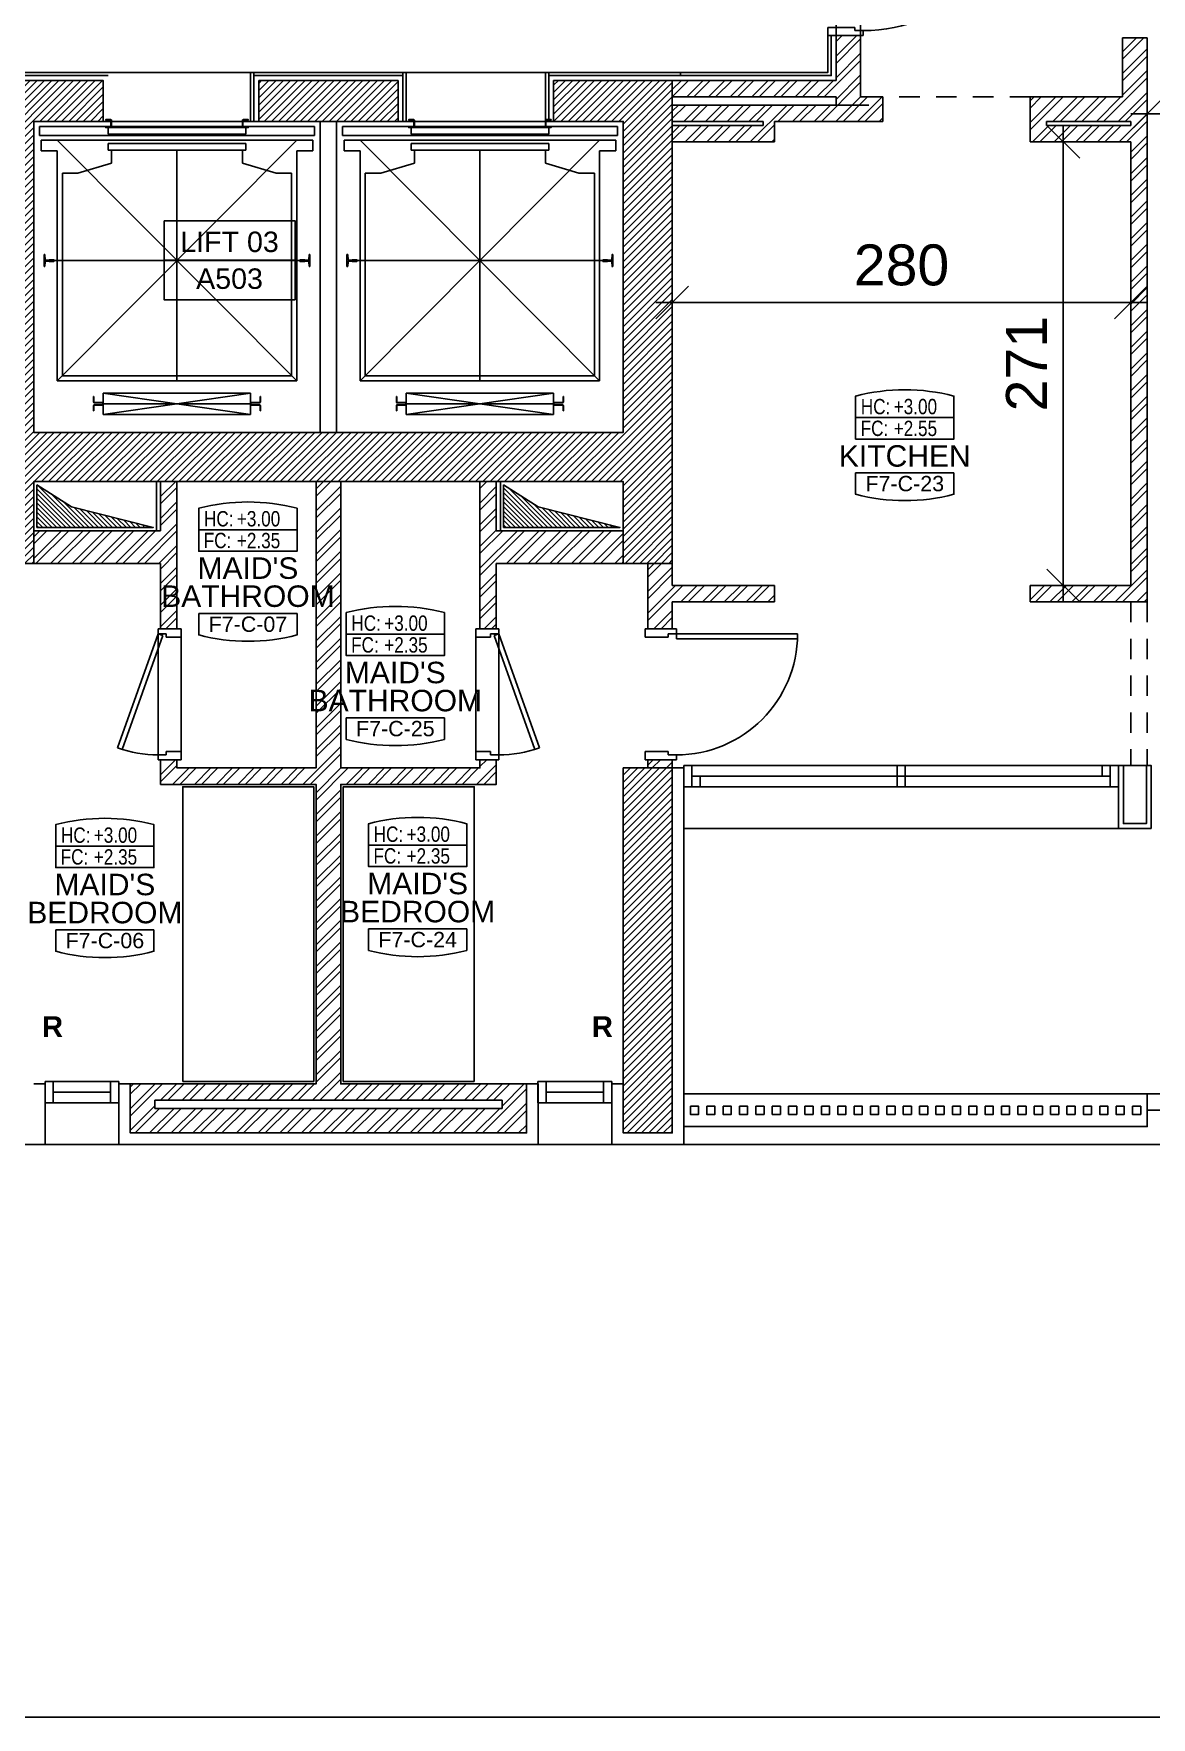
# Model space of a CAD drawing. Header units: metres. Extents: x 0 to 44.4, y -5.9 to 58.5.
# Drawn here: x 11.88 to 18.7, y 0 to 10.29 of the extents above; entities that cross this region are included whole.
import ezdxf
from ezdxf.enums import TextEntityAlignment as Align

# ---------------------------------------------------------------- set-up
doc = ezdxf.new("R2010")
doc.units = ezdxf.units.M
doc.header["$MEASUREMENT"] = 0
doc.header["$PDMODE"] = 3
doc.header["$PDSIZE"] = 0.3
doc.linetypes.add('HIDDEN2', pattern=[0.1875, 0.125, -0.0625])
doc.layers.get('0').update_dxf_attribs({"linetype": 'CONTINUOUS'})
doc.layers.get('DEFPOINTS').update_dxf_attribs({"linetype": 'CONTINUOUS'})
for name, color, linetype in [('04', 4, 'CONTINUOUS'), ('A-ALU', 9, 'CONTINUOUS'), ('A-ANNO-EVTRTAG', 7, 'CONTINUOUS'), ('A-ANNO-IDTAG', 7, 'CONTINUOUS'), ('A-asc', 15, 'CONTINUOUS'), ('A-BALUST', 1, 'CONTINUOUS'), ('A-claustra', 9, 'CONTINUOUS'), ('a-dim', 3, 'CONTINUOUS'), ('A-DOORS', 1, 'CONTINUOUS'), ('A-HATCH-CONC', 8, 'CONTINUOUS'), ('A-HATCH-WALL', 8, 'CONTINUOUS'), ('a-kitchen-50', 61, 'CONTINUOUS'), ('A-PORTE', 1, 'CONTINUOUS'), ('A-proj-wood', 5, 'CONTINUOUS'), ('A-PROJ1H', 8, 'HIDDEN2'), ('A-PROJECTION', 8, 'CONTINUOUS'), ('A-RADIATEUR HIDDEN', 4, 'HIDDEN2'), ('A-REVETEMENT', 1, 'CONTINUOUS'), ('A-sect-marble', 1, 'CONTINUOUS'), ('a-shaft', 251, 'CONTINUOUS'), ('a-stru-fac', 200, 'CONTINUOUS'), ('A-WALL', 4, 'CONTINUOUS'), ('Parcelle$0$N-PLOT', 5, 'CONTINUOUS'), ('S-2ND-3RD-4-5-6TH$0$N-PLOT', 5, 'CONTINUOUS'), ('S-7TH$0$A-SHAFT 7-8', 8, 'CONTINUOUS'), ('S-7TH$0$A-STR 7-8TH', 2, 'CONTINUOUS'), ('S-7TH$0$N-PLOT', 5, 'CONTINUOUS')]:
    doc.layers.add(name, color=color, linetype=linetype)
doc.styles.add('A100-STEXT', font='ARIAL.TTF', dxfattribs={"height": 0.25})
doc.styles.add('BLOCK', font='ARIAL.TTF', dxfattribs={"width": 0.8, "height": 0.25})
doc.styles.get("Standard").update_dxf_attribs({"font": 'ARIALBD.TTF'})
doc.dimstyles.new('A100-DIM', dxfattribs={"dimtxt": 0.25, "dimasz": 0.2, "dimexe": 0.1, "dimexo": 0.3, "dimgap": 0.1, "dimtad": 1, "dimlfac": 100, "dimrnd": 0.5, "dimdsep": 46, "dimtxsty": 'A100-STEXT', "dimblk1": 'OBLIQUE', "dimblk2": 'OBLIQUE', "dimsah": 1, "dimcen": -0.05, "dimdle": 0.1, "dimclrd": 15, "dimclre": 15, "dimclrt": 256, "dimadec": 0, "dimazin": 0, "dimtfac": 0.28, "dimtix": 1, "dimtmove": 2, "dimatfit": 3, "dimldrblk": 'OBLIQUE', "dimfxl": 0, "dimtolj": 1, "dimarcsym": 0})
pattern_1 = [(315, (0, 0), (0.014142136, 0.014142136), [])]

# ---------------------------------------------------------------- blocks, each defined once
blk = doc.blocks.new('IDTAG_2')
at = {"color": 7}
blk.add_line((-0.4, -0.141), (0.4, -0.141), dxfattribs=at)
for points in [[(-0.4, 0.366), (-0.4, 0.716, -0.128676), (0.4, 0.716), (0.4, 0.366)], [(0.4, -0.141), (0.4, -0.316, -0.128676), (-0.4, -0.316), (-0.4, -0.141)]]:
    blk.add_lwpolyline(points, format="xyb", dxfattribs=at)
blk.add_lwpolyline([(-0.4, 0.541), (0.4, 0.541), (0.4, 0.366), (-0.4, 0.366)], close=True, dxfattribs=at)
at = {"color": 7, "style": 'BLOCK', "width": 0.8}
for s, p in [('HC:', (-0.358, 0.568)), ('FC:', (-0.36, 0.391))]:
    blk.add_text(s, height=0.125, dxfattribs=at).set_placement(p)
for p in [(-0.09, 0.568), (-0.09, 0.39)]:
    blk.add_attdef('+0.000', p, '', height=0.125, dxfattribs=at)
at = {"color": 7, "style": 'BLOCK'}
for tag, height, p in [('NAME', 0.175, (0, 0.228)), ('NAME', 0.175, (0, 0)), ('ROOM', 0.125, (0, -0.228))]:
    blk.add_attdef(tag, text='', height=height, dxfattribs=at).set_placement(p, align=Align.MIDDLE)
blk = doc.blocks.new('IDTAG')
at = {"color": 7}
blk.add_line((-0.008, -0.0055), (0.008, -0.0055), dxfattribs=at)
for points in [[(-0.008, 0), (-0.008, 0.007, -0.128676), (0.008, 0.007), (0.008, 0)], [(0.008, -0.0055), (0.008, -0.009, -0.128676), (-0.008, -0.009), (-0.008, -0.0055)]]:
    blk.add_lwpolyline(points, format="xyb", dxfattribs=at)
blk.add_lwpolyline([(-0.008, 0.0035), (0.008, 0.0035), (0.008, 0), (-0.008, 0)], close=True, dxfattribs=at)
at = {"color": 7, "style": 'BLOCK', "width": 0.8}
for s, p in [('HC:', (-0.00716, 0.00404)), ('FC:', (-0.00719, 0.0005))]:
    blk.add_text(s, height=0.0025, dxfattribs=at).set_placement(p)
for p in [(-0.00181, 0.00405), (-0.00181, 0.00049)]:
    blk.add_attdef('+0.000', p, '', height=0.0025, dxfattribs=at)
at = {"color": 7, "style": 'BLOCK'}
for tag, height, p in [('NAME', 0.0035, (0, -0.00275)), ('ROOM', 0.0025, (0, -0.00725))]:
    blk.add_attdef(tag, text='', height=height, dxfattribs=at).set_placement(p, align=Align.MIDDLE)
blk = doc.blocks.new('EVTRTAG')
at = {"color": 7}
for points in [[(-0.008, 0.00482), (0.008, 0.00482), (0.008, 0), (-0.008, 0)], [(-0.008, 0), (0.008, 0), (0.008, -0.00482), (-0.008, -0.00482)]]:
    blk.add_lwpolyline(points, close=True, dxfattribs=at)
at = {"color": 7, "style": 'BLOCK'}
blk.add_attdef('EVTR', text='', height=0.0025, dxfattribs=at).set_placement((0, 0.00225), align=Align.MIDDLE)
blk.add_attdef('DWG', text='', height=0.0025, rotation=360, dxfattribs=at).set_placement((0, -0.00225), align=Align.MIDDLE)
blk = doc.blocks.new('A-AXIS$0$block-elevator')
at = {"color": 0}
for p, q in [((1.571, 1.555), (-0.109, 1.555)), ((-0.109, 1.5), (-0.109, 1.555)), ((0.311, 1.548), (0.311, 1.507)), ((0.311, 1.548), (1.151, 1.548)), ((1.151, 1.548), (1.151, 1.507)), ((1.571, 1.5), (1.571, 1.555)), ((1.606, -0.315), (1.606, 1.585)), ((1.706, -0.315), (1.706, 1.585)), ((1.741, 1.555), (3.421, 1.555)), ((1.741, 1.5), (1.741, 1.555)), ((2.161, 1.548), (2.161, 1.507)), ((3.001, 1.548), (2.161, 1.548)), ((3.001, 1.548), (3.001, 1.507)), ((3.421, 1.5), (3.421, 1.555)), ((1.571, 1.5), (-0.109, 1.5)), ((1.561, 1.47), (-0.099, 1.47)), ((-0.099, 1.405), (-0.099, 1.47)), ((1.462, 0), (0, 1.47)), ((0, 0), (1.462, 1.47)), ((0.311, 1.507), (1.151, 1.507)), ((0.311, 1.45), (1.151, 1.45)), ((0.311, 1.45), (0.311, 1.41)), ((1.151, 1.45), (1.151, 1.41)), ((1.561, 1.405), (1.561, 1.47)), ((1.741, 1.5), (3.421, 1.5)), ((1.751, 1.47), (3.411, 1.47)), ((1.751, 1.405), (1.751, 1.47)), ((3.312, 0), (1.85, 1.47)), ((1.85, 0), (3.312, 1.47)), ((3.001, 1.507), (2.161, 1.507)), ((3.001, 1.45), (2.161, 1.45)), ((2.161, 1.45), (2.161, 1.41)), ((3.001, 1.45), (3.001, 1.41)), ((3.411, 1.405), (3.411, 1.47)), ((0, 1.405), (-0.099, 1.405)), ((0, 1.405), (0, 0)), ((0.311, 1.41), (1.151, 1.41)), ((0.331, 1.33), (0.331, 1.41)), ((0.731, 1.41), (0.731, 0)), ((1.131, 1.33), (1.131, 1.41)), ((1.462, 1.405), (1.462, 0)), ((1.561, 1.405), (1.462, 1.405)), ((1.751, 1.405), (1.85, 1.405)), ((1.85, 1.405), (1.85, 0)), ((3.001, 1.41), (2.161, 1.41)), ((2.181, 1.33), (2.181, 1.41)), ((2.581, 1.41), (2.581, 0)), ((2.981, 1.33), (2.981, 1.41)), ((3.312, 1.405), (3.312, 0)), ((3.312, 1.405), (3.411, 1.405)), ((0.031, 1.27), (0.031, 0.03)), ((0.126, 1.27), (0.031, 1.27)), ((0.331, 1.33), (0.126, 1.27)), ((1.131, 1.33), (1.336, 1.27)), ((1.431, 1.27), (1.336, 1.27)), ((1.431, 1.27), (1.431, 0.03)), ((1.881, 1.27), (1.976, 1.27)), ((1.881, 1.27), (1.881, 0.03)), ((2.181, 1.33), (1.976, 1.27)), ((2.981, 1.33), (3.186, 1.27)), ((3.186, 1.27), (3.281, 1.27)), ((3.281, 1.27), (3.281, 0.03)), ((-0.081, 0.773), (-0.081, 0.698)), ((-0.078, 0.773), (-0.081, 0.773)), ((-0.074, 0.742), (-0.076, 0.77)), ((-0.076, 0.7), (-0.074, 0.728)), ((-0.051, 0.738), (-0.07, 0.738)), ((-0.051, 0.732), (-0.07, 0.732)), ((-0.049, 0.74), (-0.049, 0.74)), ((-0.02, 0.74), (-0.049, 0.74)), ((-0.049, 0.731), (-0.049, 0.73)), ((-0.02, 0.73), (-0.049, 0.73)), ((-0.019, 0.739), (-0.02, 0.74)), ((-0.02, 0.73), (-0.019, 0.731)), ((-0.019, 0.739), (-0.019, 0.731)), ((1.481, 0.735), (-0.019, 0.735)), ((1.481, 0.739), (1.482, 0.74)), ((1.481, 0.739), (1.481, 0.731)), ((1.482, 0.73), (1.481, 0.731)), ((1.482, 0.74), (1.511, 0.74)), ((1.482, 0.73), (1.511, 0.73)), ((1.511, 0.74), (1.511, 0.74)), ((1.511, 0.731), (1.511, 0.73)), ((1.512, 0.738), (1.532, 0.738)), ((1.512, 0.732), (1.532, 0.732)), ((1.536, 0.742), (1.538, 0.77)), ((1.538, 0.7), (1.536, 0.728)), ((1.54, 0.773), (1.543, 0.773)), ((1.543, 0.773), (1.543, 0.698)), ((1.769, 0.773), (1.769, 0.698)), ((1.772, 0.773), (1.769, 0.773)), ((1.776, 0.742), (1.774, 0.77)), ((1.774, 0.7), (1.776, 0.728)), ((1.8, 0.738), (1.78, 0.738)), ((1.8, 0.732), (1.78, 0.732)), ((1.801, 0.74), (1.801, 0.74)), ((1.83, 0.74), (1.801, 0.74)), ((1.801, 0.731), (1.801, 0.73)), ((1.83, 0.73), (1.801, 0.73)), ((1.831, 0.739), (1.83, 0.74)), ((1.83, 0.73), (1.831, 0.731)), ((1.831, 0.739), (1.831, 0.731)), ((1.831, 0.735), (3.331, 0.735)), ((3.331, 0.739), (3.332, 0.74)), ((3.331, 0.739), (3.331, 0.731)), ((3.332, 0.73), (3.331, 0.731)), ((3.332, 0.74), (3.361, 0.74)), ((3.332, 0.73), (3.361, 0.73)), ((3.361, 0.74), (3.361, 0.74)), ((3.361, 0.731), (3.361, 0.73)), ((3.363, 0.738), (3.382, 0.738)), ((3.363, 0.732), (3.382, 0.732)), ((3.386, 0.742), (3.388, 0.77)), ((3.388, 0.7), (3.386, 0.728)), ((3.39, 0.773), (3.393, 0.773)), ((3.393, 0.773), (3.393, 0.698)), ((-0.078, 0.698), (-0.081, 0.698)), ((1.54, 0.698), (1.543, 0.698)), ((1.772, 0.698), (1.769, 0.698)), ((3.39, 0.698), (3.393, 0.698)), ((1.462, 0), (0, 0)), ((1.431, 0.03), (0.031, 0.03)), ((1.85, 0), (3.312, 0)), ((1.881, 0.03), (3.281, 0.03)), ((0.221, -0.129), (0.221, -0.096)), ((0.221, -0.096), (0.223, -0.096)), ((0.223, -0.129), (0.223, -0.096)), ((0.281, -0.075), (1.181, -0.205)), ((0.281, -0.205), (1.181, -0.075)), ((1.181, -0.075), (0.281, -0.075)), ((0.281, -0.075), (0.281, -0.205)), ((1.181, -0.075), (1.181, -0.205)), ((1.239, -0.129), (1.239, -0.096)), ((1.241, -0.096), (1.239, -0.096)), ((1.241, -0.129), (1.241, -0.096)), ((2.071, -0.129), (2.071, -0.096)), ((2.071, -0.096), (2.073, -0.096)), ((2.073, -0.129), (2.073, -0.096)), ((3.031, -0.205), (2.131, -0.075)), ((3.031, -0.075), (2.131, -0.205)), ((2.131, -0.075), (3.031, -0.075)), ((2.131, -0.075), (2.131, -0.205)), ((3.031, -0.075), (3.031, -0.205)), ((3.089, -0.129), (3.089, -0.096)), ((3.091, -0.096), (3.089, -0.096)), ((3.091, -0.129), (3.091, -0.096)), ((0.221, -0.183), (0.221, -0.151)), ((0.221, -0.183), (0.223, -0.183)), ((0.223, -0.183), (0.223, -0.151)), ((0.276, -0.132), (0.226, -0.132)), ((0.276, -0.134), (0.226, -0.134)), ((0.276, -0.146), (0.226, -0.146)), ((0.276, -0.148), (0.226, -0.148)), ((0.279, -0.143), (0.279, -0.137)), ((0.281, -0.137), (0.281, -0.143)), ((0.281, -0.14), (1.181, -0.14)), ((1.181, -0.205), (0.281, -0.205)), ((1.181, -0.137), (1.181, -0.143)), ((1.183, -0.143), (1.183, -0.137)), ((1.186, -0.132), (1.236, -0.132)), ((1.186, -0.134), (1.236, -0.134)), ((1.186, -0.146), (1.236, -0.146)), ((1.186, -0.148), (1.236, -0.148)), ((1.239, -0.183), (1.239, -0.151)), ((1.241, -0.183), (1.239, -0.183)), ((1.241, -0.183), (1.241, -0.151)), ((2.071, -0.183), (2.071, -0.151)), ((2.071, -0.183), (2.073, -0.183)), ((2.073, -0.183), (2.073, -0.151)), ((2.126, -0.132), (2.076, -0.132)), ((2.126, -0.134), (2.076, -0.134)), ((2.126, -0.146), (2.076, -0.146)), ((2.126, -0.148), (2.076, -0.148)), ((2.129, -0.143), (2.129, -0.137)), ((2.131, -0.137), (2.131, -0.143)), ((3.031, -0.14), (2.131, -0.14)), ((2.131, -0.205), (3.031, -0.205)), ((3.031, -0.137), (3.031, -0.143)), ((3.033, -0.143), (3.033, -0.137)), ((3.036, -0.132), (3.086, -0.132)), ((3.036, -0.134), (3.086, -0.134)), ((3.036, -0.146), (3.086, -0.146)), ((3.036, -0.148), (3.086, -0.148)), ((3.089, -0.183), (3.089, -0.151)), ((3.091, -0.183), (3.089, -0.183)), ((3.091, -0.183), (3.091, -0.151))]:
    blk.add_line(p, q, dxfattribs=at)
for points in [[(0.325, 1.548, 0.414214), (0.331, 1.553), (0.331, 1.592, 0.414214), (0.325, 1.597), (0.296, 1.597), (0.296, 1.594), (0.325, 1.594, -0.414214), (0.328, 1.592), (0.328, 1.553, -0.414214), (0.325, 1.55), (0.296, 1.55), (0.296, 1.548)], [(1.137, 1.55), (1.166, 1.55), (1.166, 1.548), (1.137, 1.548, -0.414214), (1.131, 1.553), (1.131, 1.592, -0.414214), (1.137, 1.597), (1.166, 1.597), (1.166, 1.594), (1.137, 1.594, 0.414214), (1.134, 1.592), (1.134, 1.553, 0.414214)], [(2.175, 1.55), (2.146, 1.55), (2.146, 1.548), (2.175, 1.548, 0.414214), (2.181, 1.553), (2.181, 1.592, 0.414214), (2.175, 1.597), (2.146, 1.597), (2.146, 1.594), (2.175, 1.594, -0.414214), (2.178, 1.592), (2.178, 1.553, -0.414214)], [(2.987, 1.548, -0.414214), (2.981, 1.553), (2.981, 1.592, -0.414214), (2.987, 1.597), (3.016, 1.597), (3.016, 1.594), (2.987, 1.594, 0.414214), (2.984, 1.592), (2.984, 1.553, 0.414214), (2.987, 1.55), (3.016, 1.55), (3.016, 1.548)]]:
    blk.add_lwpolyline(points, format="xyb", close=True, dxfattribs=at)
for centre, radius, start, end in [((-0.078, 0.77), 0.0025, 3.3178, 90), ((-0.07, 0.742), 0.004, 183.3178, 270), ((-0.07, 0.728), 0.004, 90, 176.6822), ((-0.051, 0.74), 0.0015, 270, 0), ((-0.051, 0.731), 0.0015, 0, 90), ((1.512, 0.74), 0.0015, 180, 270), ((1.512, 0.731), 0.0015, 90, 180), ((1.532, 0.742), 0.004, 270, 356.6822), ((1.532, 0.728), 0.004, 3.3178, 90), ((1.54, 0.77), 0.0025, 90, 176.6822), ((1.772, 0.77), 0.0025, 3.3178, 90), ((1.78, 0.742), 0.004, 183.3178, 270), ((1.78, 0.728), 0.004, 90, 176.6822), ((1.8, 0.74), 0.0015, 270, 0), ((1.8, 0.731), 0.0015, 0, 90), ((3.363, 0.74), 0.0015, 180, 270), ((3.363, 0.731), 0.0015, 90, 180), ((3.382, 0.742), 0.004, 270, 356.6822), ((3.382, 0.728), 0.004, 3.3178, 90), ((3.39, 0.77), 0.0025, 90, 176.6822), ((-0.078, 0.7), 0.0025, 270, 356.6822), ((1.54, 0.7), 0.0025, 183.3178, 270), ((1.772, 0.7), 0.0025, 270, 356.6822), ((3.39, 0.7), 0.0025, 183.3178, 270), ((0.226, -0.129), 0.005, 180, 270), ((0.226, -0.151), 0.005, 90, 180), ((0.226, -0.129), 0.003, 180, 270), ((0.226, -0.151), 0.003, 90, 180), ((0.276, -0.137), 0.005, 0, 90), ((0.276, -0.137), 0.003, 0, 90), ((0.276, -0.143), 0.005, 270, 0), ((0.276, -0.143), 0.003, 270, 0), ((1.186, -0.137), 0.005, 90, 180), ((1.186, -0.143), 0.005, 180, 270), ((1.186, -0.137), 0.003, 90, 180), ((1.186, -0.143), 0.003, 180, 270), ((1.236, -0.129), 0.005, 270, 0), ((1.236, -0.129), 0.003, 270, 0), ((1.236, -0.151), 0.005, 0, 90), ((1.236, -0.151), 0.003, 0, 90), ((2.076, -0.129), 0.005, 180, 270), ((2.076, -0.151), 0.005, 90, 180), ((2.076, -0.129), 0.003, 180, 270), ((2.076, -0.151), 0.003, 90, 180), ((2.126, -0.137), 0.005, 0, 90), ((2.126, -0.137), 0.003, 0, 90), ((2.126, -0.143), 0.005, 270, 0), ((2.126, -0.143), 0.003, 270, 0), ((3.036, -0.137), 0.005, 90, 180), ((3.036, -0.143), 0.005, 180, 270), ((3.036, -0.137), 0.003, 90, 180), ((3.036, -0.143), 0.003, 180, 270), ((3.086, -0.129), 0.005, 270, 0), ((3.086, -0.129), 0.003, 270, 0), ((3.086, -0.151), 0.005, 0, 90), ((3.086, -0.151), 0.003, 0, 90)]:
    blk.add_arc(centre, radius, start, end, dxfattribs=at)
blk = doc.blocks.new('P80E19D')
at = {"layer": 'A-PORTE'}
for p, q in [((0, -0.19), (0, 0)), ((0, 0), (0.05, 0)), ((0.05, 0), (0.05, -0.14)), ((0.75, 0), (0.75, -0.14)), ((0.8, 0), (0.75, 0)), ((0.8, -0.19), (0.8, 0)), ((0.03, -0.19), (0, -0.19)), ((0.06, -0.19), (0.02, -0.19)), ((0.05, -0.14), (0.03, -0.14)), ((0.03, -0.14), (0.03, -0.19)), ((0.03, -0.19), (0.03, -0.93)), ((0.06, -0.93), (0.06, -0.19)), ((0.75, -0.14), (0.77, -0.14)), ((0.77, -0.14), (0.77, -0.19)), ((0.77, -0.19), (0.8, -0.19))]:
    blk.add_line(p, q, dxfattribs=at)
blk.add_arc((0.03, -0.19), 0.74, 270, 0, dxfattribs=at)
blk = doc.blocks.new('P80E19H')
at = {"layer": 'A-PORTE'}
for p, q in [((-0.14, 0), (0, 0)), ((-0.14, -0.03), (-0.14, 0)), ((0, 0), (0, -0.05)), ((-0.14, -0.03), (-0.389, -0.727)), ((-0.36, -0.737), (-0.112, -0.04)), ((-0.112, -0.04), (-0.14, -0.03)), ((-0.09, -0.03), (-0.14, -0.03)), ((-0.09, -0.05), (-0.09, -0.03)), ((0, -0.05), (-0.09, -0.05)), ((-0.09, -0.77), (-0.14, -0.77)), ((-0.14, -0.77), (-0.14, -0.8)), ((-0.14, -0.8), (0, -0.8)), ((0, -0.75), (-0.09, -0.75)), ((-0.09, -0.75), (-0.09, -0.77)), ((0, -0.8), (0, -0.75))]:
    blk.add_line(p, q, dxfattribs=at)
blk.add_arc((-0.14, -0.03), 0.74, 250.3765, 270, dxfattribs=at)
blk = doc.blocks.new('A$C5D3262F0')
at = {"layer": 'A-ALU'}
for p, q in [((15.848, 5.815), (18.503, 5.815)), ((15.848, 5.815), (15.848, 5.685)), ((15.898, 5.815), (15.898, 5.685)), ((18.403, 5.75), (18.403, 5.815)), ((18.453, 5.685), (18.453, 5.815)), ((18.503, 5.685), (18.503, 5.815)), ((15.848, 5.685), (18.503, 5.685)), ((18.453, 5.75), (15.898, 5.75)), ((15.948, 5.685), (15.948, 5.75)), ((11.948, 3.885), (12.398, 3.885)), ((11.948, 3.885), (11.948, 3.755)), ((11.998, 3.885), (11.998, 3.755)), ((11.998, 3.82), (12.348, 3.82)), ((12.348, 3.885), (12.348, 3.755)), ((12.398, 3.885), (12.398, 3.755)), ((14.958, 3.885), (15.408, 3.885)), ((14.958, 3.885), (14.958, 3.755)), ((15.008, 3.755), (15.008, 3.885)), ((15.008, 3.82), (15.358, 3.82)), ((15.358, 3.885), (15.358, 3.755)), ((15.408, 3.885), (15.408, 3.755)), ((11.948, 3.755), (12.398, 3.755)), ((14.958, 3.755), (15.408, 3.755))]:
    blk.add_line(p, q, dxfattribs=at)
blk.add_lwpolyline([(17.201, 5.815), (17.151, 5.815), (17.151, 5.685), (17.201, 5.685)], close=True, dxfattribs=at)
blk = doc.blocks.new('P100E21.5D')
at = {"layer": 'A-PORTE'}
for p, q in [((0.03, 0.215), (0.03, 1.155)), ((0.06, 1.155), (0.06, 0.215)), ((0.03, 0.215), (0, 0.215)), ((0, 0.215), (0, 0)), ((0.06, 0.215), (0.02, 0.215)), ((0.03, 0.165), (0.03, 0.215)), ((0.97, 0.215), (1, 0.215)), ((0.97, 0.165), (0.97, 0.215)), ((1, 0.215), (1, 0)), ((0.05, 0.165), (0.03, 0.165)), ((0.05, 0), (0.05, 0.165)), ((0.95, 0), (0.95, 0.165)), ((0.95, 0.165), (0.97, 0.165)), ((0, 0), (0.05, 0)), ((1, 0), (0.95, 0))]:
    blk.add_line(p, q, dxfattribs=at)
blk.add_arc((0.03, 0.215), 0.94, 0, 90, dxfattribs=at)
blk = doc.blocks.new('_OBLIQUE')
at = {"color": 0, "linetype": 'ByBlock'}
blk.add_line((-0.5, -0.5), (0.5, 0.5), dxfattribs=at)
blk = doc.blocks.new('*D998')
at = {"layer": 'a-dim', "color": 15, "lineweight": -2}
for p, q in [((18.678, 9.96), (18.678, 9.696)), ((26.928, 9.96), (26.928, 9.696)), ((18.578, 9.796), (27.028, 9.796))]:
    blk.add_line(p, q, dxfattribs=at)
at = {"layer": 'DEFPOINTS', "color": 0}
for p in [(18.678, 10.26), (26.928, 10.26), (26.928, 9.796)]:
    blk.add_point(p, dxfattribs=at)
at = {"layer": 'a-dim', "color": 15, "lineweight": -2, "xscale": 0.2, "yscale": 0.2, "zscale": 0.2, "rotation": 180}
blk.add_blockref('_OBLIQUE', (18.678, 9.796), dxfattribs=at)
at = {"layer": 'a-dim', "color": 15, "lineweight": -2, "xscale": 0.2, "yscale": 0.2, "zscale": 0.2}
blk.add_blockref('_OBLIQUE', (26.928, 9.796), dxfattribs=at)
at = {"layer": 'a-dim', "insert": (22.803, 10.024), "char_height": 0.25, "attachment_point": 5, "style": 'A100-STEXT'}
blk.add_mtext('\\A1;825', dxfattribs=at)
blk = doc.blocks.new('*D999')
at = {"layer": 'a-dim', "color": 15, "lineweight": -2}
for p, q in [((15.778, 9.325), (15.778, 8.544)), ((18.578, 9.325), (18.578, 8.544)), ((15.678, 8.644), (18.678, 8.644))]:
    blk.add_line(p, q, dxfattribs=at)
at = {"layer": 'DEFPOINTS', "color": 0}
for p in [(15.778, 9.625), (18.578, 9.625), (18.578, 8.644)]:
    blk.add_point(p, dxfattribs=at)
at = {"layer": 'a-dim', "color": 15, "lineweight": -2, "xscale": 0.2, "yscale": 0.2, "zscale": 0.2, "rotation": 180}
blk.add_blockref('_OBLIQUE', (15.778, 8.644), dxfattribs=at)
at = {"layer": 'a-dim', "color": 15, "lineweight": -2, "xscale": 0.2, "yscale": 0.2, "zscale": 0.2}
blk.add_blockref('_OBLIQUE', (18.578, 8.644), dxfattribs=at)
at = {"layer": 'a-dim', "insert": (17.178, 8.872), "char_height": 0.25, "attachment_point": 5, "style": 'A100-STEXT'}
blk.add_mtext('\\A1;280', dxfattribs=at)
blk = doc.blocks.new('*D1000')
at = {"layer": 'a-dim', "color": 15, "lineweight": -2}
for p, q in [((18.166, 9.725), (18.166, 6.815)), ((18.278, 9.625), (18.066, 9.625)), ((18.278, 6.915), (18.066, 6.915))]:
    blk.add_line(p, q, dxfattribs=at)
at = {"layer": 'DEFPOINTS', "color": 0}
for p in [(18.578, 9.625), (18.166, 6.915), (18.578, 6.915)]:
    blk.add_point(p, dxfattribs=at)
at = {"layer": 'a-dim', "color": 15, "lineweight": -2, "xscale": 0.2, "yscale": 0.2, "zscale": 0.2}
for p, rotation in [((18.166, 9.625), 90), ((18.166, 6.915), 270)]:
    blk.add_blockref('_OBLIQUE', p, dxfattribs=dict(at, rotation=rotation))
at = {"layer": 'a-dim', "insert": (17.941, 8.27), "char_height": 0.25, "attachment_point": 5, "rotation": 90, "style": 'A100-STEXT'}
blk.add_mtext('\\A1;271', dxfattribs=at)

msp = doc.modelspace()

# ---------------------------------------------------------------- hatches: boundary and pattern name
at = {"layer": 'A-HATCH-CONC', "ltscale": 4}
h = msp.add_hatch(dxfattribs=at)
h.set_pattern_fill('ANSI31', color=256, scale=0.25, style=0)
h.paths.add_polyline_path([(15.77837, 10), (15.05337, 10), (15.05337, 9.75), (15.47837, 9.75), (15.47837, 7.85), (11.87837, 7.85), (11.87837, 9.75), (12.30337, 9.75), (12.30337, 10), (11.57837, 10), (11.57837, 7.05), (11.87837, 7.05), (11.87837, 7.55), (15.47837, 7.55), (15.47837, 7.05), (15.77837, 7.05)])
h = msp.add_hatch(dxfattribs=at)
h.set_pattern_fill('ANSI31', color=256, scale=0.25, style=0)
h.paths.add_polyline_path([(14.10337, 10), (13.25337, 10), (13.25337, 9.75), (14.10337, 9.75)], flags=17)
h = msp.add_hatch(dxfattribs=at)
h.set_pattern_fill('ANSI31', color=256, scale=0.25, style=0)
h.paths.add_polyline_path([(15.77837, 5.8), (15.47837, 5.8), (15.47837, 3.57), (15.77837, 3.57)])
at = {"layer": 'A-HATCH-WALL'}
h = msp.add_hatch(dxfattribs=at)
h.set_pattern_fill('ANSI32', color=256, scale=0.25, style=0)
h.paths.add_polyline_path([(16.40273, 6.915), (15.77837, 6.915), (15.77837, 7.05), (15.62837, 7.05), (15.62837, 6.65), (15.77837, 6.65), (15.77837, 6.815), (16.40273, 6.815)])
h.paths.add_polyline_path([(18.67837, 10.26), (18.52837, 10.26), (18.52837, 9.9), (17.964, 9.9), (17.964, 9.625), (18.57837, 9.625), (18.57837, 6.915), (17.964, 6.915), (17.964, 6.815), (18.67837, 6.815)])
h.paths.add_polyline_path([(18.064, 9.725), (18.064, 9.75), (18.57837, 9.75), (18.57837, 9.725)], flags=16)
h.paths.add_polyline_path([(16.40273, 9.75), (17.064, 9.75), (17.064, 9.9), (16.97837, 9.9), (16.92837, 9.9), (16.92837, 10.275), (16.77837, 10.275), (16.77837, 10), (15.77837, 10), (15.77837, 9.9), (16.77837, 9.9), (16.77837, 9.85), (15.77837, 9.85), (15.77837, 9.75), (16.33394, 9.75), (16.33394, 9.725), (15.77837, 9.725), (15.77837, 9.625), (16.40273, 9.625)])
h.paths.add_polyline_path([(17.32106, 12.95), (15.77837, 12.95), (15.77837, 12.8), (16.27837, 12.8), (16.27837, 11.7), (16.42837, 11.7), (16.42837, 12.8), (17.02837, 12.8), (17.02837, 11.8), (16.77837, 11.8), (16.77837, 11.275), (16.92837, 11.275), (16.92837, 11.65), (17.17837, 11.65), (17.17837, 12.8), (17.32106, 12.8)])
h.paths.add_polyline_path([(19.59087, 12.95), (18.90337, 12.95), (18.90337, 14.25), (19.50337, 14.25), (19.50337, 14.39948), (19.37337, 14.39948), (19.37337, 15.02948), (19.50337, 15.02948), (19.50337, 15.17), (19.59087, 15.17), (19.59087, 15.27), (19.30337, 15.27), (19.30337, 14.4), (15.77837, 14.4), (15.77837, 14.25), (17.62837, 14.25), (18.75337, 14.25), (18.75337, 12.95), (18.17106, 12.95), (18.17106, 12.8), (18.39598, 12.8), (18.39598, 12.885), (19.42598, 12.885), (19.42598, 12.8), (19.59087, 12.8)])
h.paths.add_polyline_path([(21.38837, 12.885), (22.41837, 12.885), (22.41837, 12.8), (23.42837, 12.8), (23.42837, 12.85), (23.02837, 12.85), (23.02837, 12.95), (22.82837, 12.95), (22.82837, 13), (23.02837, 13), (23.02837, 13.1), (22.82837, 13.1), (22.82837, 13.7), (23.02837, 13.7), (23.02837, 13.8), (22.72837, 13.8), (22.72837, 13), (22.72837, 12.95), (21.12837, 12.95), (21.12837, 13.8), (20.82837, 13.8), (20.82837, 16.1), (23.02837, 16.1), (23.02837, 14.975), (23.42837, 14.975), (23.42837, 15.46699), (23.12837, 15.46699), (23.12837, 17.25), (23.02837, 17.25), (23.02837, 16.25), (20.82837, 16.25), (20.82837, 17.95), (20.62837, 17.95), (20.62837, 16.625), (20.75837, 16.625), (20.75837, 15.27), (20.54087, 15.27), (20.54087, 15.17), (20.62837, 15.17), (20.62837, 12.95), (20.54087, 12.95), (20.54087, 12.8), (21.38837, 12.8)])
h.paths.add_polyline_path([(20.82837, 12.95), (20.82837, 13.7), (21.02837, 13.7), (21.02837, 12.95)], flags=17)
h.paths.add_polyline_path([(25.26337, 11.73), (26.77337, 11.73), (26.77337, 11.6), (26.92837, 11.6), (26.92837, 11.8), (26.67837, 11.8), (26.67837, 12.5), (26.92837, 12.5), (26.92837, 12.6), (26.57837, 12.6), (26.57837, 11.8), (23.02837, 11.8), (23.02837, 11.6), (25.26337, 11.6)])
h.paths.add_polyline_path([(24.82337, 14.1), (24.54337, 14.1), (24.54337, 13.965), (24.67337, 13.965), (24.67337, 12.935), (24.54337, 12.935), (24.54337, 12.8), (24.82337, 12.8)])
h.paths.add_polyline_path([(23.02837, 20.68), (22.39837, 20.68), (22.39837, 20.38), (23.02837, 20.38), (23.02837, 20.48), (22.54837, 20.48), (22.54837, 20.53), (23.02837, 20.53)])
h.paths.add_polyline_path([(16.50837, 20.68), (15.77837, 20.68), (15.77837, 20.53), (16.35837, 20.53), (16.35837, 20.48), (15.77837, 20.48), (15.77837, 20.38), (16.50837, 20.38)])
h = msp.add_hatch(dxfattribs=at)
h.set_pattern_fill('ANSI32', color=256, scale=0.25, style=0)
h.set_pattern_definition([(45, (11.72837, 18.2), (-0.06629126, 0.06629126), []), (45, (11.77256, 18.2), (-0.06629126, 0.06629126), [])])
h.paths.add_polyline_path([(12.75337, 7.55), (12.65337, 7.55), (12.65337, 7.25), (11.87837, 7.25), (11.87837, 7.05), (12.65337, 7.05), (12.65337, 6.65), (12.75337, 6.65)])
h.paths.add_polyline_path([(15.47837, 7.25), (14.70337, 7.25), (14.70337, 7.55), (14.60337, 7.55), (14.60337, 6.65), (14.70337, 6.65), (14.70337, 7.05), (15.47837, 7.05)])
h = msp.add_hatch(dxfattribs=at)
h.set_pattern_fill('ANSI32', color=256, scale=0.25, style=0)
h.paths.add_polyline_path([(13.75337, 5.7), (14.70337, 5.7), (14.70337, 5.85), (14.60337, 5.85), (14.60337, 5.8), (13.75337, 5.8), (13.75337, 7.55), (13.60337, 7.55), (13.60337, 5.8), (12.75337, 5.8), (12.75337, 5.85), (12.65337, 5.85), (12.65337, 5.7), (13.60337, 5.7), (13.60337, 3.87), (12.46837, 3.87), (12.46837, 3.57), (14.88837, 3.57), (14.88837, 3.87), (13.75337, 3.87)])
h.paths.add_polyline_path([(14.73837, 3.77), (14.73837, 3.72), (12.61837, 3.72), (12.61837, 3.77)], flags=16)
h = msp.add_hatch(dxfattribs=at)
h.set_pattern_fill('ANSI32', color=256, scale=0.25, style=0)
h.paths.add_polyline_path([(15.77837, 5.85), (15.62837, 5.85), (15.62837, 5.8), (15.77837, 5.8)])
at = {"layer": 'a-shaft'}
h = msp.add_hatch(dxfattribs=at)
h.set_pattern_fill('_USER', color=256, scale=0.02, angle=315, style=0, pattern_type=0)
h.set_pattern_definition(pattern_1)
h.paths.add_polyline_path([(12.60837, 7.27), (12.10855, 7.39564), (11.89837, 7.53), (11.89837, 7.27)])
h = msp.add_hatch(dxfattribs=at)
h.set_pattern_fill('_USER', color=256, scale=0.02, angle=315, style=0, pattern_type=0)
h.set_pattern_definition(pattern_1)
h.paths.add_polyline_path([(14.74837, 7.53), (14.74837, 7.27), (15.45837, 7.27), (14.95855, 7.39564)])

# ---------------------------------------------------------------- linework, layer by layer
at = {"layer": '04'}
msp.add_line((16.49899, 9.85), (16.89899, 9.85), dxfattribs=at)
at = {"layer": 'A-ALU'}
msp.add_line((15.84837, 5.43), (18.50337, 5.43), dxfattribs=at)
at = {"layer": 'A-BALUST'}
for p, q in [((18.67837, 3.8089), (23.05837, 3.8089)), ((18.67837, 3.7089), (23.7917, 3.7089))]:
    msp.add_line(p, q, dxfattribs=at)
at = {"layer": 'A-claustra'}
for points in [[(15.84837, 3.8089), (15.84837, 3.6089), (18.67837, 3.6089), (18.67837, 3.8089)], [(15.88837, 3.7339), (15.88837, 3.6839), (15.93837, 3.6839), (15.93837, 3.7339)], [(15.98837, 3.7339), (15.98837, 3.6839), (16.03837, 3.6839), (16.03837, 3.7339)], [(16.08837, 3.7339), (16.08837, 3.6839), (16.13837, 3.6839), (16.13837, 3.7339)], [(16.18837, 3.7339), (16.18837, 3.6839), (16.23837, 3.6839), (16.23837, 3.7339)], [(16.28837, 3.7339), (16.28837, 3.6839), (16.33837, 3.6839), (16.33837, 3.7339)], [(16.38837, 3.7339), (16.38837, 3.6839), (16.43837, 3.6839), (16.43837, 3.7339)], [(16.48837, 3.7339), (16.48837, 3.6839), (16.53837, 3.6839), (16.53837, 3.7339)], [(16.58837, 3.7339), (16.58837, 3.6839), (16.63837, 3.6839), (16.63837, 3.7339)], [(16.68837, 3.7339), (16.68837, 3.6839), (16.73837, 3.6839), (16.73837, 3.7339)], [(16.78837, 3.7339), (16.78837, 3.6839), (16.83837, 3.6839), (16.83837, 3.7339)], [(16.88837, 3.7339), (16.88837, 3.6839), (16.93837, 3.6839), (16.93837, 3.7339)], [(16.98837, 3.7339), (16.98837, 3.6839), (17.03837, 3.6839), (17.03837, 3.7339)], [(17.08837, 3.7339), (17.08837, 3.6839), (17.13837, 3.6839), (17.13837, 3.7339)], [(17.18837, 3.7339), (17.18837, 3.6839), (17.23837, 3.6839), (17.23837, 3.7339)], [(17.28837, 3.7339), (17.28837, 3.6839), (17.33837, 3.6839), (17.33837, 3.7339)], [(17.38837, 3.7339), (17.38837, 3.6839), (17.43837, 3.6839), (17.43837, 3.7339)], [(17.48837, 3.7339), (17.48837, 3.6839), (17.53837, 3.6839), (17.53837, 3.7339)], [(17.58837, 3.7339), (17.58837, 3.6839), (17.63837, 3.6839), (17.63837, 3.7339)], [(17.68837, 3.7339), (17.68837, 3.6839), (17.73837, 3.6839), (17.73837, 3.7339)], [(17.78837, 3.7339), (17.78837, 3.6839), (17.83837, 3.6839), (17.83837, 3.7339)], [(17.88837, 3.7339), (17.88837, 3.6839), (17.93837, 3.6839), (17.93837, 3.7339)], [(17.98837, 3.7339), (17.98837, 3.6839), (18.03837, 3.6839), (18.03837, 3.7339)], [(18.08837, 3.7339), (18.08837, 3.6839), (18.13837, 3.6839), (18.13837, 3.7339)], [(18.18837, 3.7339), (18.18837, 3.6839), (18.23837, 3.6839), (18.23837, 3.7339)], [(18.28837, 3.7339), (18.28837, 3.6839), (18.33837, 3.6839), (18.33837, 3.7339)], [(18.38837, 3.7339), (18.38837, 3.6839), (18.43837, 3.6839), (18.43837, 3.7339)], [(18.48837, 3.7339), (18.48837, 3.6839), (18.53837, 3.6839), (18.53837, 3.7339)], [(18.58837, 3.7339), (18.58837, 3.6839), (18.63837, 3.6839), (18.63837, 3.7339)]]:
    msp.add_lwpolyline(points, close=True, dxfattribs=at)
at = {"layer": 'a-kitchen-50'}
for points in [[(12.78837, 3.885), (13.58837, 3.885), (13.58837, 5.685), (12.78837, 5.685)], [(14.56837, 3.885), (13.76837, 3.885), (13.76837, 5.685), (14.56837, 5.685)]]:
    msp.add_lwpolyline(points, close=True, dxfattribs=at)
at = {"layer": 'A-PORTE', "color": 8}
for p, q in [((12.63837, 6.62), (12.63837, 5.88)), ((12.77837, 5.9), (12.77837, 6.6)), ((14.57837, 5.9), (14.57837, 6.6)), ((14.71837, 6.62), (14.71837, 5.88))]:
    msp.add_line(p, q, dxfattribs=at)
at = {"layer": 'A-proj-wood'}
msp.add_lwpolyline([(16.72837, 10.275), (16.72837, 10.05), (15.82837, 10.05), (15.82837, 10.03), (16.74837, 10.03), (16.74837, 10.275)], dxfattribs=at)
at = {"layer": 'A-PROJ1H'}
for p, q in [((16.77837, 11.275), (16.77837, 10.275)), ((16.92837, 10.275), (16.92837, 11.275)), ((17.964, 9.9), (16.97837, 9.9)), ((18.57837, 6.815), (18.57837, 5.815)), ((18.67837, 6.815), (18.67837, 5.815))]:
    msp.add_line(p, q, dxfattribs=at)
at = {"layer": 'A-PROJECTION'}
for p, q in [((12.35337, 10.05), (13.20337, 10.05)), ((14.15337, 10.05), (15.00337, 10.05)), ((12.30337, 9.75), (13.25337, 9.75)), ((14.10337, 9.75), (15.05337, 9.75)), ((11.94837, 3.5), (12.39837, 3.5)), ((14.95837, 3.5), (15.40837, 3.5)), ((15.84837, 3.5), (25.32837, 3.5))]:
    msp.add_line(p, q, dxfattribs=at)
at = {"layer": 'A-REVETEMENT'}
for p, q in [((15.84837, 5.8), (15.77837, 5.8)), ((15.84837, 5.8), (15.84837, 3.5)), ((11.94837, 3.87), (11.87837, 3.87)), ((11.94837, 3.87), (11.94837, 3.5)), ((12.39837, 3.87), (12.39837, 3.5)), ((12.39837, 3.87), (12.46837, 3.87)), ((14.95837, 3.87), (14.88837, 3.87)), ((14.95837, 3.5), (14.95837, 3.87)), ((15.40837, 3.87), (15.40837, 3.5)), ((15.40837, 3.87), (15.47837, 3.87)), ((11.94837, 3.5), (11.50837, 3.5)), ((12.39837, 3.5), (14.95837, 3.5)), ((15.84837, 3.5), (15.40837, 3.5))]:
    msp.add_line(p, q, dxfattribs=at)
msp.add_lwpolyline([(18.70337, 5.43), (18.70337, 5.815), (18.50337, 5.815), (18.50337, 5.43)], close=True, dxfattribs=at)
at = {"layer": 'A-sect-marble'}
for points in [[(12.35337, 10.05), (11.52837, 10.05)], [(12.33337, 10.03), (11.52837, 10.03)], [(14.15337, 10.05), (13.20337, 10.05)], [(14.13337, 10.03), (13.22337, 10.03)], [(15.82837, 10.05), (15.00337, 10.05)], [(15.82837, 10.03), (15.02337, 10.03)]]:
    msp.add_lwpolyline(points, dxfattribs=at)
for points in [[(13.20337, 10.05), (13.22337, 10.05), (13.22337, 9.75), (13.20337, 9.75)], [(14.15337, 10.05), (14.13337, 10.05), (14.13337, 9.75), (14.15337, 9.75)], [(15.00337, 10.05), (15.02337, 10.05), (15.02337, 9.75), (15.00337, 9.75)]]:
    msp.add_lwpolyline(points, close=True, dxfattribs=at)
at = {"layer": 'a-shaft'}
for points in [[(11.89837, 7.53), (11.89837, 7.27), (12.60837, 7.27), (12.10855, 7.39564)], [(14.74837, 7.53), (14.74837, 7.27), (15.45837, 7.27), (14.95855, 7.39564)]]:
    msp.add_lwpolyline(points, close=True, dxfattribs=at)
at = {"layer": 'a-stru-fac'}
msp.add_lwpolyline([(18.53337, 5.815), (18.67337, 5.815), (18.67337, 5.46), (18.53337, 5.46)], close=True, dxfattribs=at)
at = {"layer": 'A-WALL'}
for p, q in [((16.77837, 10.275), (16.92837, 10.275)), ((16.77837, 10.275), (16.77837, 10)), ((16.92837, 10.275), (16.92837, 9.9)), ((18.52837, 9.9), (18.52837, 10.26)), ((18.52837, 10.26), (18.67837, 10.26)), ((18.67837, 6.815), (18.67837, 10.26)), ((15.05337, 10), (16.77837, 10)), ((15.77837, 9.9), (16.77837, 9.9)), ((15.77837, 9.9), (16.77837, 9.9)), ((16.77837, 9.9), (16.77837, 9.85)), ((16.77837, 9.9), (16.77837, 9.85)), ((16.77837, 9.9), (16.77837, 9.85)), ((16.92837, 9.9), (16.97837, 9.9)), ((17.064, 9.75), (17.064, 9.9)), ((17.964, 9.9), (18.52837, 9.9)), ((17.964, 9.625), (17.964, 9.9)), ((15.77837, 9.85), (16.97837, 9.85)), ((15.77837, 9.85), (16.77837, 9.85)), ((16.33394, 9.75), (15.77837, 9.75)), ((16.33394, 9.725), (15.77837, 9.725)), ((16.33394, 9.725), (16.33394, 9.75)), ((16.40273, 9.75), (17.064, 9.75)), ((16.40273, 9.625), (16.40273, 9.75)), ((18.064, 9.725), (18.064, 9.75)), ((18.064, 9.75), (18.57837, 9.75)), ((18.064, 9.725), (18.57837, 9.725)), ((18.57837, 9.725), (18.57837, 9.75)), ((15.77837, 9.625), (16.40273, 9.625)), ((17.964, 9.625), (18.57837, 9.625)), ((18.57837, 6.915), (18.57837, 9.625)), ((12.65337, 7.25), (12.65337, 7.55)), ((12.75337, 6.65), (12.75337, 7.55)), ((14.60337, 6.65), (14.60337, 7.55)), ((14.70337, 7.25), (14.70337, 7.55)), ((11.87837, 7.25), (12.65337, 7.25)), ((15.47837, 7.25), (14.70337, 7.25)), ((11.87837, 7.05), (12.65337, 7.05)), ((12.65337, 6.65), (12.65337, 7.05)), ((14.70337, 6.65), (14.70337, 7.05)), ((15.47837, 7.05), (14.70337, 7.05)), ((15.62837, 6.65), (15.62837, 7.05)), ((15.77837, 6.915), (15.77837, 7.05)), ((15.77837, 6.65), (15.77837, 6.815)), ((12.75337, 6.65), (12.65337, 6.65)), ((14.60337, 6.65), (14.70337, 6.65)), ((15.62837, 6.65), (15.77837, 6.65)), ((15.62837, 5.85), (15.77837, 5.85)), ((15.77837, 5.85), (15.77837, 5.8)), ((18.52837, 5.815), (18.67837, 5.815))]:
    msp.add_line(p, q, dxfattribs=at)
at = {"layer": 'A-WALL', "ltscale": 20}
for p, q in [((15.77837, 6.915), (16.40273, 6.915)), ((16.40273, 6.915), (16.40273, 6.815)), ((18.57837, 6.915), (17.964, 6.915)), ((17.964, 6.915), (17.964, 6.815)), ((15.77837, 6.815), (16.40273, 6.815)), ((18.67837, 6.815), (17.964, 6.815))]:
    msp.add_line(p, q, dxfattribs=at)
at = {"layer": 'A-WALL'}
for points in [[(13.75337, 7.55), (13.75337, 5.8), (14.60337, 5.8), (14.60337, 5.85), (14.70337, 5.85), (14.70337, 5.7), (13.75337, 5.7), (13.75337, 3.87), (14.88837, 3.87), (14.88837, 3.57), (12.46837, 3.57), (12.46837, 3.87), (13.60337, 3.87), (13.60337, 5.7), (12.65337, 5.7), (12.65337, 5.85), (12.75337, 5.85), (12.75337, 5.8), (13.60337, 5.8), (13.60337, 7.55)], [(15.62837, 5.85), (15.62837, 5.8)]]:
    msp.add_lwpolyline(points, dxfattribs=at)
msp.add_lwpolyline([(14.73837, 3.72), (12.61837, 3.72), (12.61837, 3.77), (14.73837, 3.77)], close=True, dxfattribs=at)
at = {"layer": 'Parcelle$0$N-PLOT'}
msp.add_lwpolyline([(0, 0), (38.90837, 0, 0.41421356), (41.90837, 3), (41.90837, 55.45463, 0.4229554), (38.81912, 58.4533), (0, 57.29794)], format="xyb", close=True, dxfattribs=at)
at = {"layer": 'S-2ND-3RD-4-5-6TH$0$N-PLOT'}
msp.add_lwpolyline([(0, 0), (38.90837, 0, 0.41421356), (41.90837, 3), (41.90837, 55.45463, 0.4229554), (38.81912, 58.4533), (0, 57.29794)], format="xyb", close=True, dxfattribs=at)
at = {"layer": 'S-7TH$0$A-SHAFT 7-8'}
for points in [[(15.47837, 7.85), (11.87837, 7.85), (11.87837, 9.75), (15.47837, 9.75)], [(12.62837, 7.25), (11.87837, 7.25), (11.87837, 7.55), (12.62837, 7.55)], [(14.72837, 7.25), (15.47837, 7.25), (15.47837, 7.55), (14.72837, 7.55)]]:
    msp.add_lwpolyline(points, close=True, dxfattribs=at)
at = {"layer": 'S-7TH$0$A-STR 7-8TH'}
msp.add_line((11.87837, 7.85), (15.47837, 7.85), dxfattribs=at)
for points in [[(11.87837, 9.75), (11.87837, 7.85), (15.47837, 7.85), (15.47837, 9.75), (15.05337, 9.75), (15.05337, 10), (15.77837, 10), (15.77837, 7.05), (15.47837, 7.05), (15.47837, 7.55), (11.87837, 7.55), (11.87837, 7.05), (11.57837, 7.05), (11.57837, 10), (12.30337, 10), (12.30337, 9.75)], [(13.25337, 9.75), (13.25337, 10), (14.10337, 10), (14.10337, 9.75)], [(15.47837, 5.8), (15.77837, 5.8), (15.77837, 3.57), (15.47837, 3.57)]]:
    msp.add_lwpolyline(points, close=True, dxfattribs=at)
at = {"layer": 'S-7TH$0$N-PLOT'}
msp.add_line((0, 0), (38.90837, 0), dxfattribs=at)

# ---------------------------------------------------------------- block references
at = {"layer": 'A-ALU', "ltscale": 4}
msp.add_blockref('A$C5D3262F0', (0, 0), dxfattribs=at)
at = {"layer": 'A-ANNO-EVTRTAG', "xscale": 50, "yscale": 50, "zscale": 50}
msp.add_blockref('EVTRTAG', (13.07429, 8.90225), dxfattribs=at).add_auto_attribs({'EVTR': 'LIFT 03', 'DWG': 'A503'})
at = {"layer": 'A-ANNO-IDTAG'}
ref = msp.add_blockref('IDTAG', (17.1979, 7.80968), dxfattribs=dict(at, xscale=37.5, yscale=37.5, zscale=37.5))
ref.add_attrib('+0.000', '+3.00', (17.13012, 7.96138), dxfattribs={"layer": '0', "color": 7, "height": 0.09375, "style": 'BLOCK', "width": 0.8})
ref.add_attrib('+0.000', '+2.55', (17.13012, 7.82806), dxfattribs={"layer": '0', "color": 7, "height": 0.09375, "style": 'BLOCK', "width": 0.8})
ref.add_attrib('ROOM', 'F7-C-23', dxfattribs={"layer": '0', "color": 7, "height": 0.09375, "style": 'BLOCK'}).set_placement((17.1979, 7.5378), align=Align.MIDDLE)
ref.add_attrib('NAME', 'KITCHEN', dxfattribs={"layer": '0', "color": 7, "height": 0.13125, "style": 'BLOCK'}).set_placement((17.1979, 7.70655), align=Align.MIDDLE)
ref = msp.add_blockref('IDTAG_2', (13.1867, 6.84986), dxfattribs=dict(at, xscale=0.75, yscale=0.75, zscale=0.75))
ref.add_attrib('NAME', 'BATHROOM', dxfattribs={"layer": '0', "color": 7, "height": 0.13125, "style": 'BLOCK'}).set_placement((13.1867, 6.84986), align=Align.MIDDLE)
ref.add_attrib('NAME', "MAID'S", dxfattribs={"layer": '0', "color": 7, "height": 0.13125, "style": 'BLOCK'}).set_placement((13.1867, 7.0212), align=Align.MIDDLE)
ref.add_attrib('ROOM', 'F7-C-07', dxfattribs={"layer": '0', "color": 7, "height": 0.09375, "style": 'BLOCK'}).set_placement((13.1867, 6.67866), align=Align.MIDDLE)
ref.add_attrib('+0.000', '+2.35', (13.11891, 7.1427), dxfattribs={"layer": '0', "color": 7, "height": 0.09375, "style": 'BLOCK', "width": 0.8})
ref.add_attrib('+0.000', '+3.00', (13.11891, 7.27602), dxfattribs={"layer": '0', "color": 7, "height": 0.09375, "style": 'BLOCK', "width": 0.8})
ref = msp.add_blockref('IDTAG_2', (14.0867, 6.21207), dxfattribs=dict(at, xscale=0.7499999999999996, yscale=0.75, zscale=0.75))
ref.add_attrib('NAME', 'BATHROOM', dxfattribs={"layer": '0', "color": 7, "height": 0.13125, "style": 'BLOCK'}).set_placement((14.0867, 6.21207), align=Align.MIDDLE)
ref.add_attrib('NAME', "MAID'S", dxfattribs={"layer": '0', "color": 7, "height": 0.13125, "style": 'BLOCK'}).set_placement((14.0867, 6.3834), align=Align.MIDDLE)
ref.add_attrib('ROOM', 'F7-C-25', dxfattribs={"layer": '0', "color": 7, "height": 0.09375, "style": 'BLOCK'}).set_placement((14.0867, 6.04087), align=Align.MIDDLE)
ref.add_attrib('+0.000', '+2.35', (14.01892, 6.50491), dxfattribs={"layer": '0', "color": 7, "height": 0.09375, "style": 'BLOCK', "width": 0.8})
ref.add_attrib('+0.000', '+3.00', (14.01892, 6.63822), dxfattribs={"layer": '0', "color": 7, "height": 0.09375, "style": 'BLOCK', "width": 0.8})
ref = msp.add_blockref('IDTAG_2', (12.31306, 4.91696), dxfattribs=dict(at, xscale=0.75, yscale=0.75, zscale=0.75))
ref.add_attrib('NAME', 'BEDROOM', dxfattribs={"layer": '0', "color": 7, "height": 0.13125, "style": 'BLOCK'}).set_placement((12.31306, 4.91696), align=Align.MIDDLE)
ref.add_attrib('NAME', "MAID'S", dxfattribs={"layer": '0', "color": 7, "height": 0.13125, "style": 'BLOCK'}).set_placement((12.31306, 5.08829), align=Align.MIDDLE)
ref.add_attrib('ROOM', 'F7-C-06', dxfattribs={"layer": '0', "color": 7, "height": 0.09375, "style": 'BLOCK'}).set_placement((12.31306, 4.74576), align=Align.MIDDLE)
ref.add_attrib('+0.000', '+2.35', (12.24527, 5.2098), dxfattribs={"layer": '0', "color": 7, "height": 0.09375, "style": 'BLOCK', "width": 0.8})
ref.add_attrib('+0.000', '+3.00', (12.24527, 5.34312), dxfattribs={"layer": '0', "color": 7, "height": 0.09375, "style": 'BLOCK', "width": 0.8})
ref = msp.add_blockref('IDTAG_2', (14.22311, 4.92289), dxfattribs=dict(at, xscale=0.7499999999999996, yscale=0.75, zscale=0.75))
ref.add_attrib('NAME', 'BEDROOM', dxfattribs={"layer": '0', "color": 7, "height": 0.13125, "style": 'BLOCK'}).set_placement((14.22311, 4.92289), align=Align.MIDDLE)
ref.add_attrib('NAME', "MAID'S", dxfattribs={"layer": '0', "color": 7, "height": 0.13125, "style": 'BLOCK'}).set_placement((14.22311, 5.09423), align=Align.MIDDLE)
ref.add_attrib('ROOM', 'F7-C-24', dxfattribs={"layer": '0', "color": 7, "height": 0.09375, "style": 'BLOCK'}).set_placement((14.22311, 4.7517), align=Align.MIDDLE)
ref.add_attrib('+0.000', '+2.35', (14.15532, 5.21574), dxfattribs={"layer": '0', "color": 7, "height": 0.09375, "style": 'BLOCK', "width": 0.8})
ref.add_attrib('+0.000', '+3.00', (14.15532, 5.34905), dxfattribs={"layer": '0', "color": 7, "height": 0.09375, "style": 'BLOCK', "width": 0.8})
at = {"layer": 'A-asc'}
msp.add_blockref('A-AXIS$0$block-elevator', (12.02237, 8.165), dxfattribs=at)
at = {"layer": 'A-DOORS', "rotation": 270}
msp.add_blockref('P100E21.5D', (16.72837, 11.275), dxfattribs=at)
at = {"layer": 'A-DOORS', "xscale": -1, "rotation": 89.99999999731916}
msp.add_blockref('P80E19D', (15.61337, 6.65), dxfattribs=at)
at = {"layer": 'A-PORTE'}
msp.add_blockref('P80E19H', (12.77837, 6.65), dxfattribs=at)
at = {"layer": 'A-PORTE', "xscale": -1, "rotation": 359.9999999998755}
msp.add_blockref('P80E19H', (14.57837, 6.65), dxfattribs=at)

# ---------------------------------------------------------------- texts
at = {"layer": 'A-RADIATEUR HIDDEN'}
msp.add_text('R', height=0.12777, rotation=360, dxfattribs=at).set_placement((11.92901, 4.15568))
msp.add_text('R', height=0.12777, dxfattribs=at).set_placement((15.28672, 4.15568))

# ---------------------------------------------------------------- dimensions: what is measured, and where the dimension line sits
at = {"layer": 'a-dim'}
for p1, p2, distance, picture, middle in [((18.67837, 10.26), (26.92837, 10.26), -0.46359, '*D998', (22.80337, 10.02405)), ((18.57837, 9.625), (18.57837, 6.915), -0.41202, '*D1000', (17.94084, 8.27)), ((15.77837, 9.625), (18.57837, 9.625), -0.98087, '*D999', (17.17837, 8.87177))]:
    dim = msp.add_aligned_dim(p1=p1, p2=p2, distance=distance, dimstyle='A100-DIM', dxfattribs=at)
    dim.commit()
    dim.dimension.update_dxf_attribs({"geometry": picture, "text_midpoint": middle})

doc.saveas('drawing.dxf')
